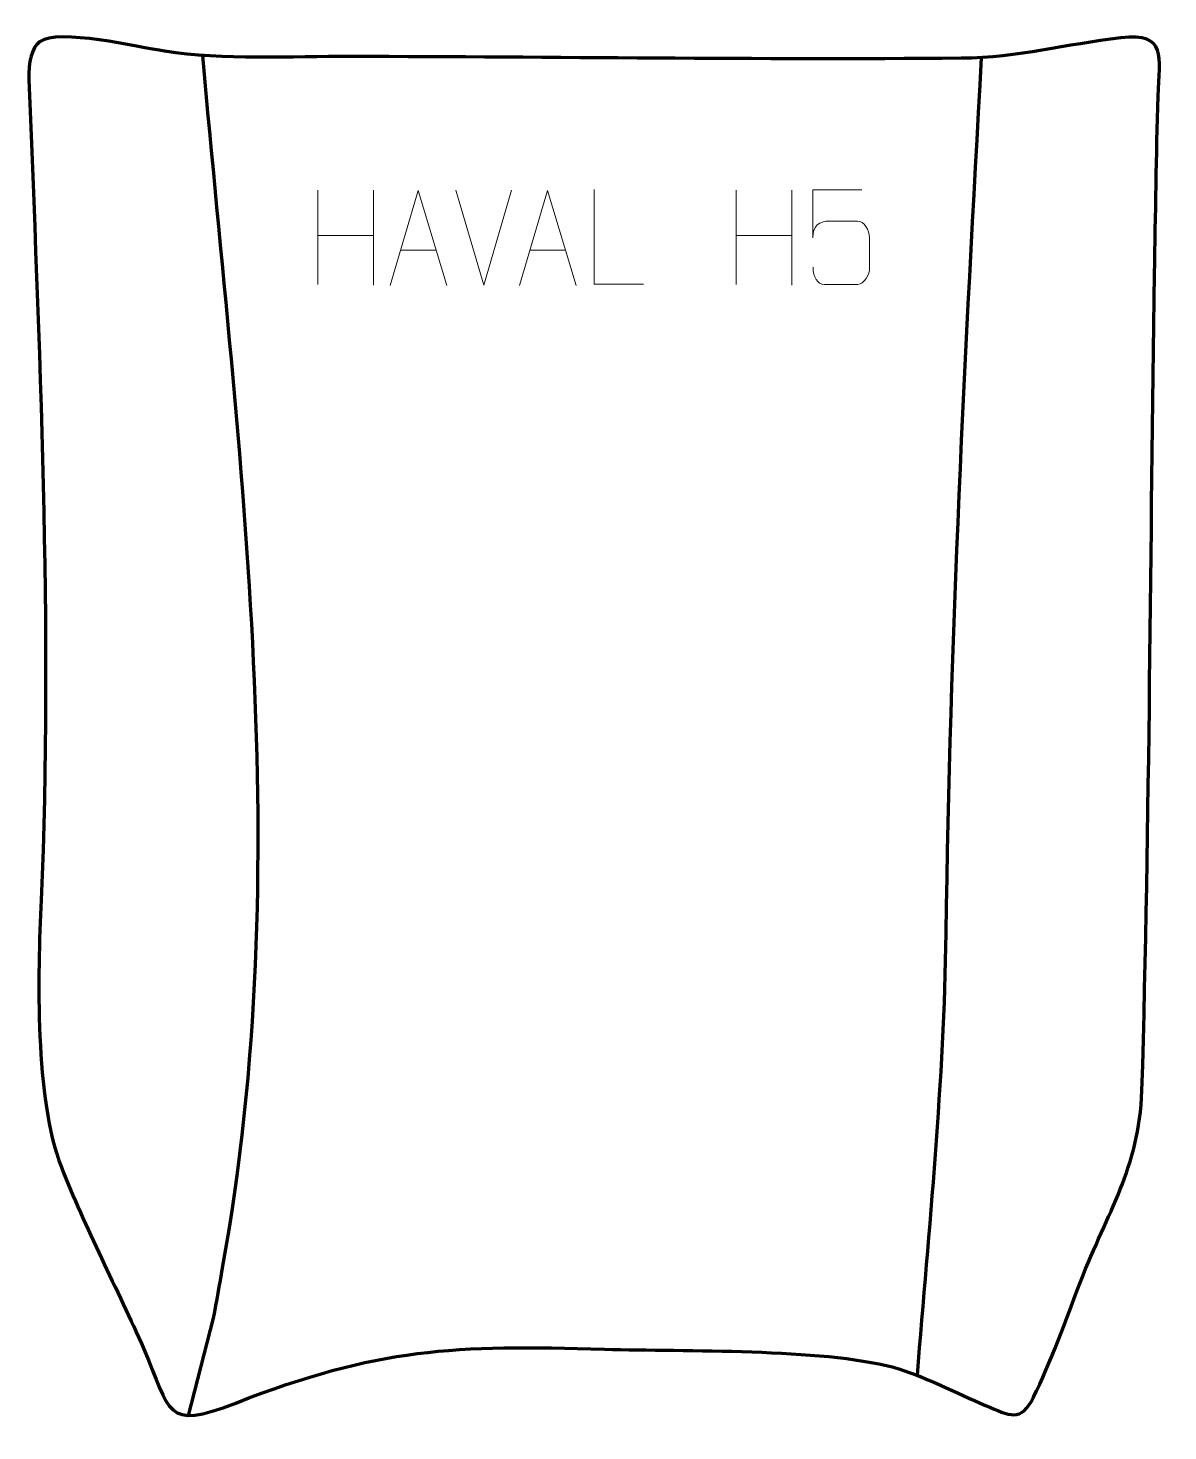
# Model space of a CAD drawing. Header units: millimetres. Extents: x -147 to 152, y -205 to 164.
import ezdxf

# ---------------------------------------------------------------- set-up
doc = ezdxf.new("R2010")
doc.units = ezdxf.units.MM
doc.header["$MEASUREMENT"] = 0
doc.layers.add('layer 1', color=7, linetype='Continuous')
doc.layers.add('layer 2', color=7, linetype='Continuous')

msp = doc.modelspace()

# ---------------------------------------------------------------- linework, layer by layer
at = {"layer": 'layer 1', "color": 142, "lineweight": 158}
for points, knots in [([(-101.5248, 156.8492), (-92.073, 50.1581), (-77.0577, -55.4819), (-96.3011, -162.1092), (-96.3011, -162.1092), (-97.0951, -166.5086), (-97.8889, -170.9081), (-98.6828, -175.3075), (-98.6828, -175.3075), (-98.6828, -175.3075), (-105.2944, -200.8942), (-105.2944, -200.8942)], [0, 0, 0, 0, 0.25, 0.25, 0.25, 0.25, 0.5, 0.5, 0.5, 0.5, 1, 1, 1, 1]), ([(103.2565, 156.2727), (98.9062, 79.2589), (94.9635, 3.1603), (93.9267, -74.0139), (93.9267, -74.0139), (93.4042, -112.9018), (89.4728, -151.6454), (86.3527, -190.3837)], [0, 0, 0, 0, 0.33333333, 0.33333333, 0.33333333, 0.33333333, 1, 1, 1, 1])]:
    msp.add_open_spline(points, degree=3, knots=knots, dxfattribs=at)
at = {"layer": 'layer 2', "color": 242, "lineweight": 158}
msp.add_open_spline([(-62.4136, 156.5471), (-9.0724, 156.4617), (44.6448, 155.6211), (97.9281, 156.0901), (97.9281, 156.0901), (113.3347, 156.2258), (125.317, 159.7816), (139.942, 161.4294), (139.942, 161.4294), (152.3187, 162.8239), (150.0501, 156.6796), (149.7404, 146.1279), (149.7404, 146.1279), (149.2828, 130.538), (149.0675, 114.9522), (148.8183, 99.3585), (148.8183, 99.3585), (147.6976, 27.8234), (147.5637, -43.9394), (145.5001, -115.4302), (145.5001, -115.4302), (144.6507, -136.2005), (136.4934, -147.155), (129.3378, -165.7615), (129.3378, -165.7615), (125.7789, -175.0836), (121.2926, -187.4436), (116.9688, -196.1323), (116.9688, -196.1323), (113.6634, -202.7746), (110.726, -200.9637), (104.3712, -198.2696), (104.3712, -198.2696), (96.8334, -195.0739), (87.8272, -190.4085), (80.1484, -188.1897), (80.1484, -188.1897), (60.8175, -183.2032), (25.5036, -184.0967), (4.2221, -183.4615), (4.2221, -183.4615), (-35.1653, -182.2857), (-55.4017, -183.0639), (-92.776, -197.6294), (-92.776, -197.6294), (-111.632, -204.9779), (-109.8365, -199.821), (-116.9182, -183.4346), (-116.9182, -183.4346), (-123.8696, -167.8491), (-132.5233, -151.3015), (-138.6209, -135.612), (-138.6209, -135.612), (-145.6783, -117.4529), (-144.8409, -85.4074), (-143.9397, -65.2696), (-143.9397, -65.2696), (-140.838, 4.0416), (-144.5412, 84.2554), (-147.1905, 150.3972), (-147.1905, 150.3972), (-147.3766, 155.0427), (-146.2647, 159.0096), (-144.4085, 160.3768), (-144.4085, 160.3768), (-139.4452, 164.0323), (-118.4289, 159.0049), (-111.4843, 157.9377), (-111.4843, 157.9377), (-96.0414, 155.5646), (-78.1641, 156.5403), (-62.4136, 156.5471)], degree=3, knots=[0, 0, 0, 0, 0.05263158, 0.05263158, 0.05263158, 0.05263158, 0.10526316, 0.10526316, 0.10526316, 0.10526316, 0.15789474, 0.15789474, 0.15789474, 0.15789474, 0.21052632, 0.21052632, 0.21052632, 0.21052632, 0.26315789, 0.26315789, 0.26315789, 0.26315789, 0.31578947, 0.31578947, 0.31578947, 0.31578947, 0.36842105, 0.36842105, 0.36842105, 0.36842105, 0.42105263, 0.42105263, 0.42105263, 0.42105263, 0.47368421, 0.47368421, 0.47368421, 0.47368421, 0.52631579, 0.52631579, 0.52631579, 0.52631579, 0.57894737, 0.57894737, 0.57894737, 0.57894737, 0.63157895, 0.63157895, 0.63157895, 0.63157895, 0.68421053, 0.68421053, 0.68421053, 0.68421053, 0.73684211, 0.73684211, 0.73684211, 0.73684211, 0.78947368, 0.78947368, 0.78947368, 0.78947368, 0.84210526, 0.84210526, 0.84210526, 0.84210526, 0.89473684, 0.89473684, 0.89473684, 0.89473684, 1, 1, 1, 1], dxfattribs=at)
at = {"layer": 'layer 2', "color": 250, "lineweight": 9}
for points in [[(-71.2117, 121.3623), (-71.2117, 121.3623), (-71.2117, 96.5848), (-71.2117, 96.5848)], [(-56.5684, 121.3623), (-56.5684, 121.3623), (-56.5684, 96.4088), (-56.5684, 96.4088)], [(-27.5879, 96.4087), (-27.5879, 96.4087), (-34.9097, 121.3623), (-34.9097, 121.3623)], [(-20.266, 121.3623), (-20.266, 121.3623), (-27.5878, 96.4087), (-27.5878, 96.4087)], [(38.7883, 121.3623), (38.7883, 121.3623), (38.7883, 96.5848), (38.7883, 96.5848)], [(53.4316, 121.3623), (53.4316, 121.3623), (53.4316, 96.4088), (53.4316, 96.4088)], [(-71.2117, 109.48), (-71.2117, 109.48), (-56.5684, 109.4804), (-56.5684, 109.4804)], [(38.7883, 109.48), (38.7883, 109.48), (53.4316, 109.4804), (53.4316, 109.4804)], [(-49.4556, 105.5782), (-49.4556, 105.5782), (-39.9599, 105.5782), (-39.9599, 105.5782)], [(-15.4556, 105.5782), (-15.4556, 105.5782), (-5.9599, 105.5782), (-5.9599, 105.5782)]]:
    msp.add_open_spline(points, degree=3, dxfattribs=at)
for points, knots in [([(-52.1782, 96.3288), (-52.1782, 96.3288), (-44.8072, 121.2823), (-44.8072, 121.2823), (-44.8072, 121.2823), (-44.8072, 121.2823), (-37.2373, 96.3288), (-37.2373, 96.3288)], [0, 0, 0, 0, 0.33333333, 0.33333333, 0.33333333, 0.33333333, 1, 1, 1, 1]), ([(-18.1782, 96.3288), (-18.1782, 96.3288), (-10.8072, 121.2823), (-10.8072, 121.2823), (-10.8072, 121.2823), (-10.8072, 121.2823), (-3.2373, 96.3288), (-3.2373, 96.3288)], [0, 0, 0, 0, 0.33333333, 0.33333333, 0.33333333, 0.33333333, 1, 1, 1, 1]), ([(14.4492, 96.6563), (14.4492, 96.6563), (1.5001, 96.6563), (1.5001, 96.6563), (1.5001, 96.6563), (1.5001, 96.6563), (1.5001, 121.6099), (1.5001, 121.6099)], [0, 0, 0, 0, 0.33333333, 0.33333333, 0.33333333, 0.33333333, 1, 1, 1, 1]), ([(71.8115, 121.5166), (71.8115, 121.5166), (58.9598, 121.5166), (58.9598, 121.5166), (58.9598, 121.5166), (58.9601, 117.286), (58.9601, 113.0551), (58.9598, 108.8239), (58.9598, 108.8239), (58.9595, 112.134), (60.5905, 113.2058), (63.4025, 113.2663), (63.4025, 113.2663), (65.8421, 113.2666), (68.2816, 113.2666), (70.7208, 113.2663), (70.7208, 113.2663), (72.3706, 113.2731), (73.8455, 110.8926), (73.874, 108.8239), (73.874, 108.8239), (73.8737, 106.2366), (73.8737, 103.649), (73.874, 101.0613), (73.874, 101.0613), (73.9202, 99.1019), (72.4208, 96.6656), (70.7949, 96.6071), (70.7949, 96.6071), (68.8384, 96.6074), (63.9434, 96.6074), (61.9864, 96.6071), (61.9864, 96.6071), (60.1409, 96.5983), (59.0338, 98.5631), (59.013, 101.1142)], [0, 0, 0, 0, 0.1, 0.1, 0.1, 0.1, 0.2, 0.2, 0.2, 0.2, 0.3, 0.3, 0.3, 0.3, 0.4, 0.4, 0.4, 0.4, 0.5, 0.5, 0.5, 0.5, 0.6, 0.6, 0.6, 0.6, 0.7, 0.7, 0.7, 0.7, 0.8, 0.8, 0.8, 0.8, 1, 1, 1, 1])]:
    msp.add_open_spline(points, degree=3, knots=knots, dxfattribs=at)

doc.saveas('drawing.dxf')
